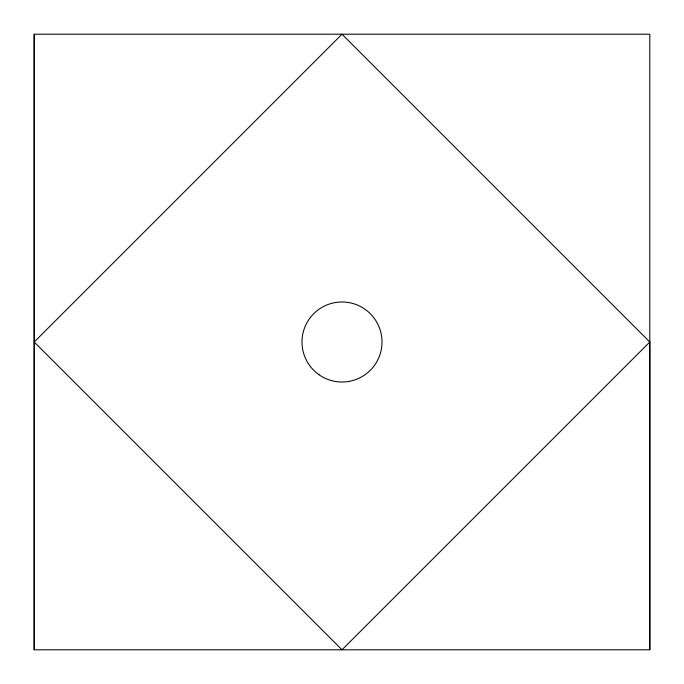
<?xml version="1.0" encoding="UTF-8"?>
<svg xmlns="http://www.w3.org/2000/svg" width="684" height="684" viewBox="0 0 684 684"><rect width="100%" height="100%" fill="white"/><g stroke="black" fill="none" stroke-linecap="round" stroke-linejoin="round"><path stroke-width="1.03" d="M34.2 649.8L34.2 34.2L649.8 34.2L649.8 649.8L34.2 649.8L34.2 34.2M649.8 649.8L649.8 342L342 34.2L34.2 342L342 649.8L649.8 342M318.958 374.712A40.014 40.014 0 0 0 381.852 345.6A40.014 40.014 0 0 0 325.191 305.688A40.014 40.014 0 0 0 318.958 374.712"/></g></svg>
